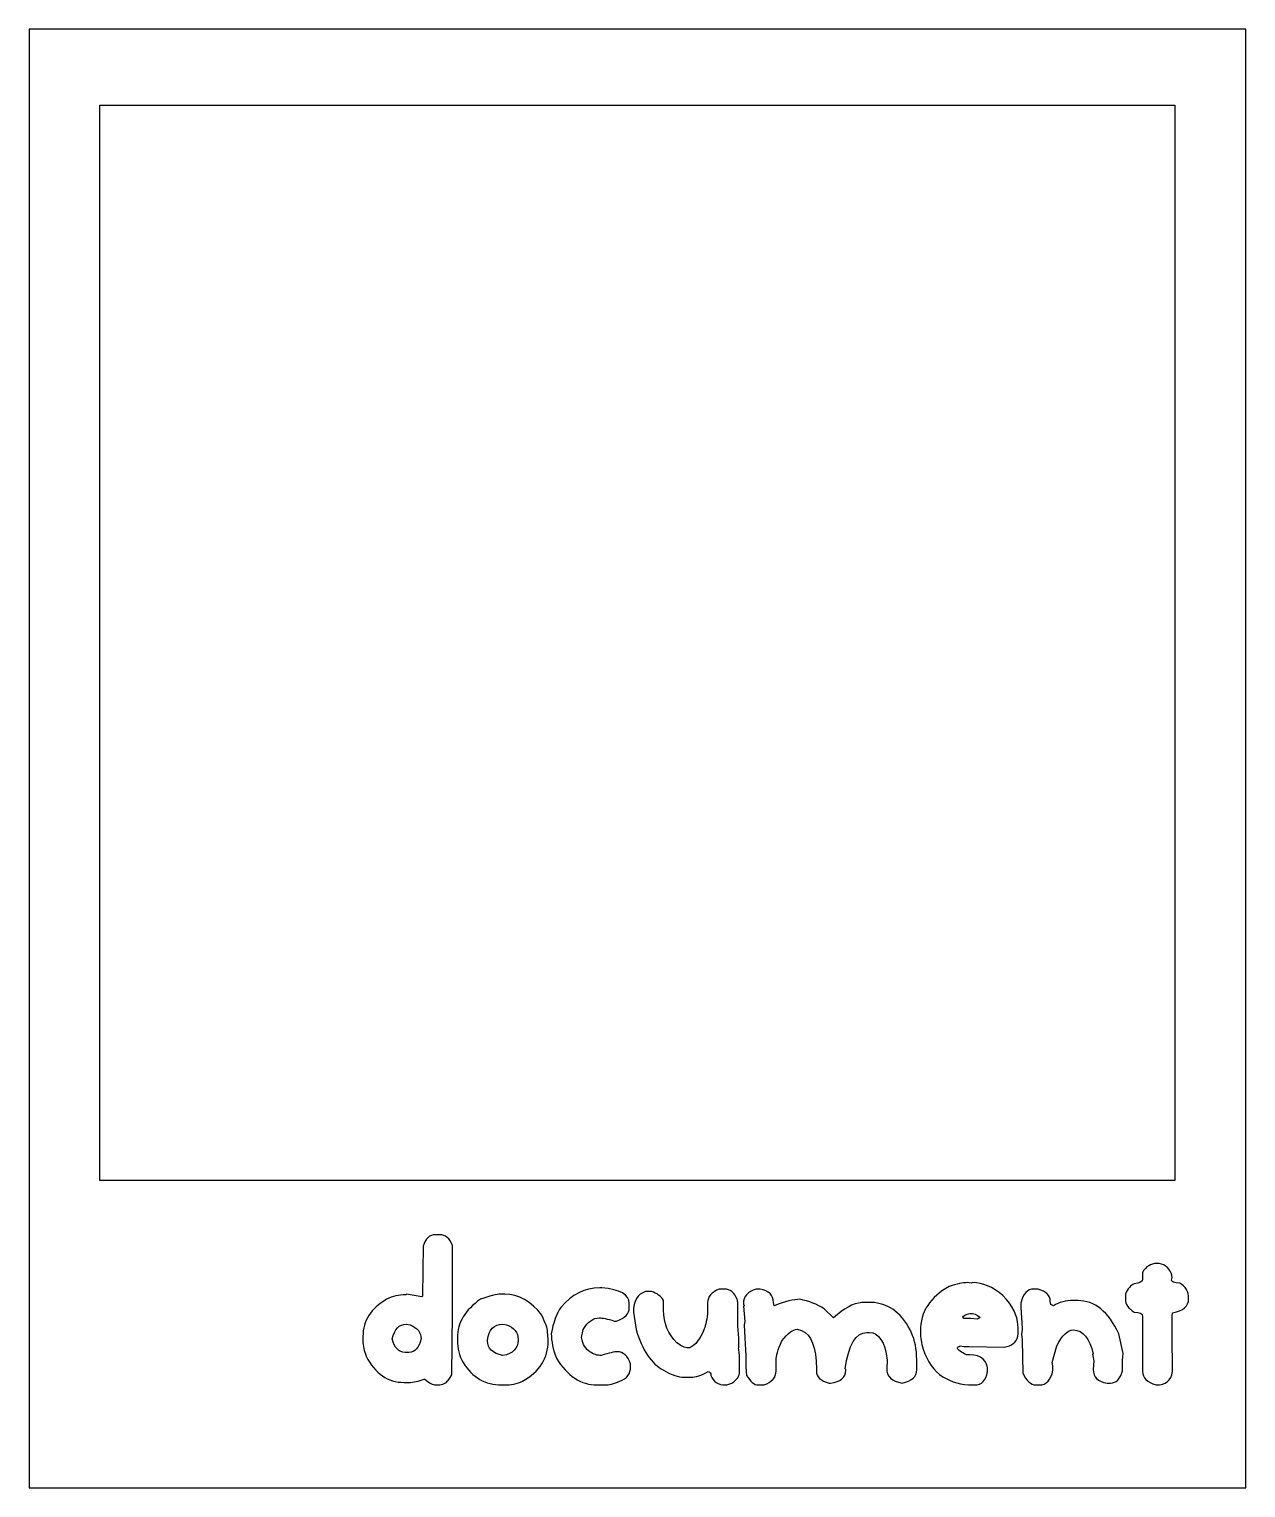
# Model space of a CAD drawing. Header units: centimetres. Extents: x -6.3 to 7.8, y -8 to 9.
import ezdxf

# ---------------------------------------------------------------- set-up
doc = ezdxf.new("R2010")
doc.units = ezdxf.units.CM
doc.header["$MEASUREMENT"] = 0
doc.layers.add('Camada 1', color=7, linetype='Continuous')

msp = doc.modelspace()

# ---------------------------------------------------------------- linework, layer by layer
at = {"layer": 'Camada 1'}
for points in [[(7.81831, -8.00632), (7.81831, -8.00632), (-6.34095, -8.00632), (-6.34095, -8.00632), (-6.34095, -8.00632), (-6.34095, -8.00632), (-6.34095, 8.96543), (-6.34095, 8.96543), (-6.34095, 8.96543), (-6.34095, 8.96543), (7.81831, 8.96543), (7.81831, 8.96543), (7.81831, 8.96543), (7.81831, 8.96543), (7.81831, -8.00632), (7.81831, -8.00632)], [(-5.51667, -4.43013), (-5.51667, -4.43013), (6.99392, -4.43013), (6.99392, -4.43013), (6.99392, -4.43013), (6.99392, -4.43013), (6.99392, 8.08043), (6.99392, 8.08043), (6.99392, 8.08043), (6.99392, 8.08043), (-5.51667, 8.08043), (-5.51667, 8.08043), (-5.51667, 8.08043), (-5.51667, 8.08043), (-5.51667, -4.43013), (-5.51667, -4.43013)]]:
    msp.add_open_spline(points, degree=3, knots=[0, 0, 0, 0, 0.2, 0.2, 0.2, 0.2, 0.4, 0.4, 0.4, 0.4, 0.6, 0.6, 0.6, 0.6, 1, 1, 1, 1], dxfattribs=at)
at = {"layer": 'Camada 1', "color": 7}
for points, knots in [([(-1.616, -5.06087), (-1.616, -5.06087), (-1.5639, -5.06087), (-1.5639, -5.06087), (-1.5639, -5.06087), (-1.49569, -5.06087), (-1.44608, -5.10304), (-1.41507, -5.18737), (-1.41507, -5.18737), (-1.41507, -5.18737), (-1.41507, -5.96871), (-1.41507, -5.96871), (-1.41507, -5.96871), (-1.41507, -5.96871), (-1.4225, -6.69052), (-1.4225, -6.69052), (-1.4225, -6.69052), (-1.44981, -6.74013), (-1.46716, -6.76495), (-1.4746, -6.76495), (-1.4746, -6.76495), (-1.49817, -6.79472), (-1.54284, -6.80961), (-1.60856, -6.80961), (-1.60856, -6.80961), (-1.6433, -6.80961), (-1.68545, -6.78728), (-1.73506, -6.74264), (-1.73506, -6.74264), (-1.73506, -6.74264), (-1.74249, -6.74264), (-1.74249, -6.74264), (-1.74249, -6.74264), (-1.81073, -6.76746), (-1.87026, -6.77984), (-1.92108, -6.77984), (-1.92108, -6.77984), (-1.92108, -6.77984), (-1.98062, -6.77984), (-1.98062, -6.77984), (-1.98062, -6.77984), (-2.16665, -6.77984), (-2.31302, -6.67813), (-2.41967, -6.47475), (-2.41967, -6.47475), (-2.44449, -6.41398), (-2.45687, -6.35444), (-2.45687, -6.29616), (-2.45687, -6.29616), (-2.45687, -6.29616), (-2.45687, -6.24406), (-2.45687, -6.24406), (-2.45687, -6.24406), (-2.45687, -6.06298), (-2.36511, -5.91913), (-2.18154, -5.81245), (-2.18154, -5.81245), (-2.11333, -5.77771), (-2.0389, -5.76035), (-1.95828, -5.76035), (-1.95828, -5.76035), (-1.95828, -5.76035), (-1.95085, -5.75292), (-1.95085, -5.75292), (-1.95085, -5.75292), (-1.95085, -5.75292), (-1.77226, -5.78269), (-1.77226, -5.78269), (-1.77226, -5.78269), (-1.77226, -5.78269), (-1.76483, -5.77526), (-1.76483, -5.77526), (-1.76483, -5.77526), (-1.76483, -5.77526), (-1.76483, -5.76783), (-1.76483, -5.76783), (-1.76483, -5.76783), (-1.76483, -5.76783), (-1.7574, -5.19485), (-1.7574, -5.19485), (-1.7574, -5.19485), (-1.72638, -5.10553), (-1.67926, -5.06087), (-1.616, -5.06087)], [0, 0, 0, 0, 0.04545455, 0.04545455, 0.04545455, 0.04545455, 0.09090909, 0.09090909, 0.09090909, 0.09090909, 0.13636364, 0.13636364, 0.13636364, 0.13636364, 0.18181818, 0.18181818, 0.18181818, 0.18181818, 0.22727273, 0.22727273, 0.22727273, 0.22727273, 0.27272727, 0.27272727, 0.27272727, 0.27272727, 0.31818182, 0.31818182, 0.31818182, 0.31818182, 0.36363636, 0.36363636, 0.36363636, 0.36363636, 0.40909091, 0.40909091, 0.40909091, 0.40909091, 0.45454545, 0.45454545, 0.45454545, 0.45454545, 0.5, 0.5, 0.5, 0.5, 0.54545455, 0.54545455, 0.54545455, 0.54545455, 0.59090909, 0.59090909, 0.59090909, 0.59090909, 0.63636364, 0.63636364, 0.63636364, 0.63636364, 0.68181818, 0.68181818, 0.68181818, 0.68181818, 0.72727273, 0.72727273, 0.72727273, 0.72727273, 0.77272727, 0.77272727, 0.77272727, 0.77272727, 0.81818182, 0.81818182, 0.81818182, 0.81818182, 0.86363636, 0.86363636, 0.86363636, 0.86363636, 0.90909091, 0.90909091, 0.90909091, 0.90909091, 1, 1, 1, 1]), ([(6.78069, -5.39575), (6.86255, -5.39575), (6.9196, -5.43544), (6.95185, -5.51481), (6.95185, -5.51481), (6.95185, -5.51481), (6.95928, -5.55947), (6.95928, -5.55947), (6.95928, -5.55947), (6.95928, -5.55947), (6.95185, -5.58924), (6.95185, -5.58924), (6.95185, -5.58924), (6.95185, -5.61033), (6.98408, -5.62274), (7.04858, -5.62644), (7.04858, -5.62644), (7.11801, -5.6624), (7.15277, -5.72193), (7.15277, -5.80503), (7.15277, -5.80503), (7.15277, -5.89308), (7.09075, -5.94767), (6.96674, -5.96875), (6.96674, -5.96875), (6.96674, -5.96875), (6.95931, -6.00595), (6.95931, -6.00595), (6.95931, -6.00595), (6.95931, -6.00595), (6.95931, -6.22174), (6.95931, -6.22174), (6.95931, -6.22174), (6.95931, -6.22174), (6.96674, -6.65335), (6.96674, -6.65335), (6.96674, -6.65335), (6.94938, -6.75754), (6.88488, -6.80961), (6.77325, -6.80961), (6.77325, -6.80961), (6.66906, -6.7786), (6.61699, -6.7265), (6.61699, -6.65335), (6.61699, -6.65335), (6.61699, -6.65335), (6.61699, -6.01338), (6.61699, -6.01338), (6.61699, -6.01338), (6.61699, -5.97864), (6.58474, -5.96128), (6.52026, -5.96128), (6.52026, -5.96128), (6.45081, -5.91911), (6.41607, -5.8695), (6.41607, -5.81245), (6.41607, -5.81245), (6.41607, -5.81245), (6.41607, -5.75292), (6.41607, -5.75292), (6.41607, -5.75292), (6.44335, -5.68841), (6.47806, -5.64873), (6.52026, -5.63386), (6.52026, -5.63386), (6.58477, -5.62518), (6.61699, -5.60782), (6.61699, -5.58176), (6.61699, -5.58176), (6.61699, -5.58176), (6.61699, -5.4999), (6.61699, -5.4999), (6.61699, -5.4999), (6.65665, -5.43047), (6.71124, -5.39575), (6.78069, -5.39575)], [0, 0, 0, 0, 0.05, 0.05, 0.05, 0.05, 0.1, 0.1, 0.1, 0.1, 0.15, 0.15, 0.15, 0.15, 0.2, 0.2, 0.2, 0.2, 0.25, 0.25, 0.25, 0.25, 0.3, 0.3, 0.3, 0.3, 0.35, 0.35, 0.35, 0.35, 0.4, 0.4, 0.4, 0.4, 0.45, 0.45, 0.45, 0.45, 0.5, 0.5, 0.5, 0.5, 0.55, 0.55, 0.55, 0.55, 0.6, 0.6, 0.6, 0.6, 0.65, 0.65, 0.65, 0.65, 0.7, 0.7, 0.7, 0.7, 0.75, 0.75, 0.75, 0.75, 0.8, 0.8, 0.8, 0.8, 0.85, 0.85, 0.85, 0.85, 0.9, 0.9, 0.9, 0.9, 1, 1, 1, 1]), ([(-0.8514, -5.75294), (-0.8514, -5.75294), (-0.80674, -5.75294), (-0.80674, -5.75294), (-0.80674, -5.75294), (-0.64302, -5.75294), (-0.49916, -5.8348), (-0.37513, -5.9985), (-0.37513, -5.9985), (-0.33047, -6.09153), (-0.30816, -6.15352), (-0.30816, -6.18453), (-0.30816, -6.18453), (-0.30816, -6.18453), (-0.30073, -6.28126), (-0.30073, -6.28126), (-0.30073, -6.28126), (-0.30073, -6.28126), (-0.30073, -6.29616), (-0.30073, -6.29616), (-0.30073, -6.29616), (-0.30073, -6.49833), (-0.39995, -6.65459), (-0.59839, -6.76498), (-0.59839, -6.76498), (-0.66041, -6.79475), (-0.73235, -6.80964), (-0.81418, -6.80964), (-0.81418, -6.80964), (-0.81418, -6.80964), (-0.84394, -6.80963), (-0.84394, -6.80963), (-0.84394, -6.80963), (-1.03246, -6.80963), (-1.18128, -6.72282), (-1.29042, -6.54917), (-1.29042, -6.54917), (-1.33508, -6.46979), (-1.35739, -6.38299), (-1.35739, -6.28871), (-1.35739, -6.28871), (-1.35739, -6.28871), (-1.35739, -6.25894), (-1.35739, -6.25894), (-1.35739, -6.25894), (-1.35739, -6.08654), (-1.26809, -5.93771), (-1.0895, -5.81246), (-1.0895, -5.81246), (-0.98287, -5.77279), (-0.90347, -5.75294), (-0.8514, -5.75294)], [0, 0, 0, 0, 0.07142857, 0.07142857, 0.07142857, 0.07142857, 0.14285714, 0.14285714, 0.14285714, 0.14285714, 0.21428571, 0.21428571, 0.21428571, 0.21428571, 0.28571429, 0.28571429, 0.28571429, 0.28571429, 0.35714286, 0.35714286, 0.35714286, 0.35714286, 0.42857143, 0.42857143, 0.42857143, 0.42857143, 0.5, 0.5, 0.5, 0.5, 0.57142857, 0.57142857, 0.57142857, 0.57142857, 0.64285714, 0.64285714, 0.64285714, 0.64285714, 0.71428571, 0.71428571, 0.71428571, 0.71428571, 0.78571429, 0.78571429, 0.78571429, 0.78571429, 0.85714286, 0.85714286, 0.85714286, 0.85714286, 1, 1, 1, 1]), ([(0.3011, -5.67851), (0.3011, -5.67851), (0.32343, -5.67851), (0.32343, -5.67851), (0.32343, -5.67851), (0.53676, -5.6996), (0.64342, -5.75913), (0.64342, -5.8571), (0.64342, -5.8571), (0.64342, -5.8571), (0.64342, -5.9092), (0.64342, -5.9092), (0.64342, -5.9092), (0.64342, -5.9799), (0.59378, -6.03199), (0.49459, -6.06546), (0.49459, -6.06546), (0.49459, -6.06546), (0.47225, -6.06547), (0.47225, -6.06547), (0.47225, -6.06547), (0.38541, -6.04065), (0.32588, -6.02827), (0.29366, -6.02827), (0.29366, -6.02827), (0.22296, -6.02827), (0.16094, -6.07293), (0.10763, -6.16223), (0.10763, -6.16223), (0.10763, -6.16223), (0.0853, -6.25896), (0.0853, -6.25896), (0.0853, -6.25896), (0.1039, -6.33834), (0.13613, -6.39292), (0.18203, -6.42268), (0.18203, -6.42268), (0.22791, -6.45245), (0.27257, -6.46734), (0.31599, -6.46734), (0.31599, -6.46734), (0.41026, -6.43757), (0.47225, -6.42268), (0.50202, -6.42268), (0.50202, -6.42268), (0.57272, -6.42268), (0.62481, -6.4698), (0.65828, -6.56407), (0.65828, -6.56407), (0.65828, -6.56407), (0.65828, -6.59384), (0.65828, -6.59384), (0.65828, -6.59384), (0.65828, -6.67941), (0.61608, -6.73648), (0.53178, -6.765), (0.53178, -6.765), (0.46108, -6.79477), (0.40401, -6.80966), (0.36062, -6.80966), (0.36062, -6.80966), (0.36062, -6.80966), (0.27133, -6.80966), (0.27133, -6.80966), (0.27133, -6.80966), (0.07908, -6.80966), (-0.07967, -6.70547), (-0.20492, -6.49711), (-0.20492, -6.49711), (-0.24461, -6.3954), (-0.26445, -6.30116), (-0.26445, -6.21432), (-0.26445, -6.21432), (-0.24212, -6.08036), (-0.20492, -5.97868), (-0.15282, -5.90923), (-0.15282, -5.90923), (-0.02757, -5.7554), (0.12375, -5.67851), (0.3011, -5.67851)], [0, 0, 0, 0, 0.04761905, 0.04761905, 0.04761905, 0.04761905, 0.0952381, 0.0952381, 0.0952381, 0.0952381, 0.14285714, 0.14285714, 0.14285714, 0.14285714, 0.19047619, 0.19047619, 0.19047619, 0.19047619, 0.23809524, 0.23809524, 0.23809524, 0.23809524, 0.28571429, 0.28571429, 0.28571429, 0.28571429, 0.33333333, 0.33333333, 0.33333333, 0.33333333, 0.38095238, 0.38095238, 0.38095238, 0.38095238, 0.42857143, 0.42857143, 0.42857143, 0.42857143, 0.47619048, 0.47619048, 0.47619048, 0.47619048, 0.52380952, 0.52380952, 0.52380952, 0.52380952, 0.57142857, 0.57142857, 0.57142857, 0.57142857, 0.61904762, 0.61904762, 0.61904762, 0.61904762, 0.66666667, 0.66666667, 0.66666667, 0.66666667, 0.71428571, 0.71428571, 0.71428571, 0.71428571, 0.76190476, 0.76190476, 0.76190476, 0.76190476, 0.80952381, 0.80952381, 0.80952381, 0.80952381, 0.85714286, 0.85714286, 0.85714286, 0.85714286, 0.9047619, 0.9047619, 0.9047619, 0.9047619, 1, 1, 1, 1]), ([(1.74845, -5.69341), (1.81666, -5.69341), (1.86624, -5.7331), (1.89728, -5.81247), (1.89728, -5.81247), (1.89728, -5.81247), (1.90471, -5.84967), (1.90471, -5.84967), (1.90471, -5.84967), (1.90471, -5.84967), (1.90471, -6.125), (1.90471, -6.125), (1.90471, -6.125), (1.90471, -6.125), (1.91961, -6.26639), (1.91961, -6.26639), (1.91961, -6.26639), (1.91961, -6.26639), (1.91961, -6.37058), (1.91961, -6.37058), (1.91961, -6.37058), (1.91961, -6.37058), (1.91218, -6.37801), (1.91218, -6.37801), (1.91218, -6.37801), (1.92208, -6.40283), (1.92708, -6.44746), (1.92708, -6.51197), (1.92708, -6.51197), (1.92708, -6.51197), (1.92708, -6.65336), (1.92708, -6.65336), (1.92708, -6.65336), (1.92708, -6.70546), (1.89731, -6.75009), (1.83778, -6.78732), (1.83778, -6.78732), (1.83778, -6.78732), (1.77825, -6.80965), (1.77825, -6.80965), (1.77825, -6.80965), (1.77825, -6.80965), (1.76334, -6.80966), (1.76334, -6.80966), (1.76334, -6.80966), (1.67529, -6.80966), (1.61824, -6.77246), (1.59218, -6.69803), (1.59218, -6.69803), (1.59218, -6.67321), (1.58226, -6.65834), (1.56241, -6.65337), (1.56241, -6.65337), (1.48055, -6.69803), (1.41358, -6.72034), (1.36149, -6.72034), (1.36149, -6.72034), (1.36149, -6.72034), (1.27963, -6.72034), (1.27963, -6.72034), (1.27963, -6.72034), (1.21512, -6.72034), (1.13575, -6.69306), (1.0415, -6.63848), (1.0415, -6.63848), (0.90011, -6.56284), (0.79345, -6.40409), (0.72151, -6.16223), (0.72151, -6.16223), (0.72151, -6.16223), (0.69174, -5.96131), (0.69174, -5.96131), (0.69174, -5.96131), (0.69174, -5.83233), (0.73884, -5.75295), (0.83313, -5.72318), (0.83313, -5.72318), (0.83313, -5.72318), (0.90011, -5.72318), (0.90011, -5.72318), (0.90011, -5.72318), (0.96581, -5.74178), (1.01298, -5.77652), (1.0415, -5.82737), (1.0415, -5.82737), (1.0415, -5.82737), (1.0415, -5.939), (1.0415, -5.939), (1.0415, -5.939), (1.0415, -6.09032), (1.0936, -6.21681), (1.19776, -6.31852), (1.19776, -6.31852), (1.24737, -6.35821), (1.28952, -6.37805), (1.32426, -6.37805), (1.32426, -6.37805), (1.32426, -6.37805), (1.3466, -6.37805), (1.3466, -6.37805), (1.3466, -6.37805), (1.41357, -6.34455), (1.46812, -6.2751), (1.51032, -6.16969), (1.51032, -6.16969), (1.52643, -6.13868), (1.54133, -6.0742), (1.55498, -5.9762), (1.55498, -5.9762), (1.55498, -5.9762), (1.55498, -5.8497), (1.55498, -5.8497), (1.55498, -5.8497), (1.55498, -5.78273), (1.59964, -5.73064), (1.68894, -5.69344), (1.68894, -5.69344), (1.68894, -5.69344), (1.74845, -5.69344), (1.74845, -5.69344), (1.74845, -5.69344), (1.74845, -5.69344), (1.74845, -5.69341), (1.74845, -5.69341)], [0, 0, 0, 0, 0.03125, 0.03125, 0.03125, 0.03125, 0.0625, 0.0625, 0.0625, 0.0625, 0.09375, 0.09375, 0.09375, 0.09375, 0.125, 0.125, 0.125, 0.125, 0.15625, 0.15625, 0.15625, 0.15625, 0.1875, 0.1875, 0.1875, 0.1875, 0.21875, 0.21875, 0.21875, 0.21875, 0.25, 0.25, 0.25, 0.25, 0.28125, 0.28125, 0.28125, 0.28125, 0.3125, 0.3125, 0.3125, 0.3125, 0.34375, 0.34375, 0.34375, 0.34375, 0.375, 0.375, 0.375, 0.375, 0.40625, 0.40625, 0.40625, 0.40625, 0.4375, 0.4375, 0.4375, 0.4375, 0.46875, 0.46875, 0.46875, 0.46875, 0.5, 0.5, 0.5, 0.5, 0.53125, 0.53125, 0.53125, 0.53125, 0.5625, 0.5625, 0.5625, 0.5625, 0.59375, 0.59375, 0.59375, 0.59375, 0.625, 0.625, 0.625, 0.625, 0.65625, 0.65625, 0.65625, 0.65625, 0.6875, 0.6875, 0.6875, 0.6875, 0.71875, 0.71875, 0.71875, 0.71875, 0.75, 0.75, 0.75, 0.75, 0.78125, 0.78125, 0.78125, 0.78125, 0.8125, 0.8125, 0.8125, 0.8125, 0.84375, 0.84375, 0.84375, 0.84375, 0.875, 0.875, 0.875, 0.875, 0.90625, 0.90625, 0.90625, 0.90625, 0.9375, 0.9375, 0.9375, 0.9375, 1, 1, 1, 1]), ([(2.12053, -5.69341), (2.12053, -5.69341), (2.16519, -5.69341), (2.16519, -5.69341), (2.16519, -5.69341), (2.26938, -5.71201), (2.32145, -5.76411), (2.32145, -5.84967), (2.32145, -5.84967), (2.32145, -5.84967), (2.32888, -5.88687), (2.32888, -5.88687), (2.32888, -5.88687), (2.45911, -5.83726), (2.5583, -5.81244), (2.62654, -5.81244), (2.62654, -5.81244), (2.73817, -5.83353), (2.83241, -5.87073), (2.90933, -5.92407), (2.90933, -5.92407), (2.90933, -5.92407), (3.02096, -6.02826), (3.02096, -6.02826), (3.02096, -6.02826), (3.13754, -5.92036), (3.24665, -5.86083), (3.34838, -5.84967), (3.34838, -5.84967), (3.34838, -5.84967), (3.49721, -5.84967), (3.49721, -5.84967), (3.49721, -5.84967), (3.58651, -5.86457), (3.66588, -5.89679), (3.73534, -5.9464), (3.73534, -5.9464), (3.90401, -6.0915), (3.98836, -6.28001), (3.98836, -6.51195), (3.98836, -6.51195), (3.98836, -6.51195), (3.98836, -6.63101), (3.98836, -6.63101), (3.98836, -6.63101), (3.98836, -6.71287), (3.93129, -6.76497), (3.8172, -6.78727), (3.8172, -6.78727), (3.69814, -6.76618), (3.63861, -6.70914), (3.63861, -6.61611), (3.63861, -6.61611), (3.63861, -6.61611), (3.64604, -6.51938), (3.64604, -6.51938), (3.64604, -6.51938), (3.61627, -6.30605), (3.54682, -6.19939), (3.43768, -6.19939), (3.43768, -6.19939), (3.43768, -6.19939), (3.40791, -6.1994), (3.40791, -6.1994), (3.40791, -6.1994), (3.27893, -6.1994), (3.19458, -6.34079), (3.15489, -6.62355), (3.15489, -6.62355), (3.15489, -6.62355), (3.16232, -6.63098), (3.16232, -6.63098), (3.16232, -6.63098), (3.16232, -6.63098), (3.16232, -6.63841), (3.16232, -6.63841), (3.16232, -6.63841), (3.16232, -6.72276), (3.10279, -6.77237), (2.98373, -6.78724), (2.98373, -6.78724), (2.98373, -6.78724), (2.96884, -6.78725), (2.96884, -6.78725), (2.96884, -6.78725), (2.86962, -6.76368), (2.82001, -6.71655), (2.82001, -6.64586), (2.82001, -6.64586), (2.82001, -6.64586), (2.82001, -6.62353), (2.82001, -6.62353), (2.82001, -6.62353), (2.82001, -6.36929), (2.76294, -6.22046), (2.64885, -6.17705), (2.64885, -6.17705), (2.64885, -6.17705), (2.59675, -6.16215), (2.59675, -6.16215), (2.59675, -6.16215), (2.54838, -6.16215), (2.48885, -6.20681), (2.41816, -6.29611), (2.41816, -6.29611), (2.3735, -6.4003), (2.35119, -6.4747), (2.35119, -6.51937), (2.35119, -6.51937), (2.35119, -6.51937), (2.35119, -6.64587), (2.35119, -6.64587), (2.35119, -6.64587), (2.35119, -6.7203), (2.30407, -6.77485), (2.2098, -6.80959), (2.2098, -6.80959), (2.2098, -6.80959), (2.14283, -6.80958), (2.14283, -6.80958), (2.14283, -6.80958), (2.09692, -6.80958), (2.05226, -6.77238), (2.00887, -6.69795), (2.00887, -6.69795), (2.00887, -6.69795), (2.00144, -6.65329), (2.00144, -6.65329), (2.00144, -6.65329), (2.00144, -6.49703), (1.99401, -6.31595), (1.97911, -6.11007), (1.97911, -6.11007), (1.97911, -6.11007), (1.98654, -6.07287), (1.98654, -6.07287), (1.98654, -6.07287), (1.98654, -6.07287), (1.97164, -5.89428), (1.97164, -5.89428), (1.97164, -5.89428), (1.97164, -5.89428), (1.97907, -5.88685), (1.97907, -5.88685), (1.97907, -5.88685), (1.97907, -5.88685), (1.97907, -5.87942), (1.97907, -5.87942), (1.97907, -5.87942), (1.97907, -5.87942), (1.97164, -5.87199), (1.97164, -5.87199), (1.97164, -5.87199), (1.97164, -5.87199), (1.97164, -5.86456), (1.97164, -5.86456), (1.97164, -5.86456), (1.9717, -5.78146), (2.02131, -5.72439), (2.12053, -5.69341)], [0, 0, 0, 0, 0.02439024, 0.02439024, 0.02439024, 0.02439024, 0.04878049, 0.04878049, 0.04878049, 0.04878049, 0.07317073, 0.07317073, 0.07317073, 0.07317073, 0.09756098, 0.09756098, 0.09756098, 0.09756098, 0.12195122, 0.12195122, 0.12195122, 0.12195122, 0.14634146, 0.14634146, 0.14634146, 0.14634146, 0.17073171, 0.17073171, 0.17073171, 0.17073171, 0.19512195, 0.19512195, 0.19512195, 0.19512195, 0.2195122, 0.2195122, 0.2195122, 0.2195122, 0.24390244, 0.24390244, 0.24390244, 0.24390244, 0.26829268, 0.26829268, 0.26829268, 0.26829268, 0.29268293, 0.29268293, 0.29268293, 0.29268293, 0.31707317, 0.31707317, 0.31707317, 0.31707317, 0.34146341, 0.34146341, 0.34146341, 0.34146341, 0.36585366, 0.36585366, 0.36585366, 0.36585366, 0.3902439, 0.3902439, 0.3902439, 0.3902439, 0.41463415, 0.41463415, 0.41463415, 0.41463415, 0.43902439, 0.43902439, 0.43902439, 0.43902439, 0.46341463, 0.46341463, 0.46341463, 0.46341463, 0.48780488, 0.48780488, 0.48780488, 0.48780488, 0.51219512, 0.51219512, 0.51219512, 0.51219512, 0.53658537, 0.53658537, 0.53658537, 0.53658537, 0.56097561, 0.56097561, 0.56097561, 0.56097561, 0.58536585, 0.58536585, 0.58536585, 0.58536585, 0.6097561, 0.6097561, 0.6097561, 0.6097561, 0.63414634, 0.63414634, 0.63414634, 0.63414634, 0.65853659, 0.65853659, 0.65853659, 0.65853659, 0.68292683, 0.68292683, 0.68292683, 0.68292683, 0.70731707, 0.70731707, 0.70731707, 0.70731707, 0.73170732, 0.73170732, 0.73170732, 0.73170732, 0.75609756, 0.75609756, 0.75609756, 0.75609756, 0.7804878, 0.7804878, 0.7804878, 0.7804878, 0.80487805, 0.80487805, 0.80487805, 0.80487805, 0.82926829, 0.82926829, 0.82926829, 0.82926829, 0.85365854, 0.85365854, 0.85365854, 0.85365854, 0.87804878, 0.87804878, 0.87804878, 0.87804878, 0.90243902, 0.90243902, 0.90243902, 0.90243902, 0.92682927, 0.92682927, 0.92682927, 0.92682927, 0.95121951, 0.95121951, 0.95121951, 0.95121951, 1, 1, 1, 1]), ([(4.57525, -5.61898), (4.57525, -5.61898), (4.61991, -5.62641), (4.61991, -5.62641), (4.61991, -5.62641), (4.61991, -5.62641), (4.64224, -5.61898), (4.64224, -5.61898), (4.64224, -5.61898), (4.75387, -5.61898), (4.87044, -5.66859), (4.99199, -5.76781), (4.99199, -5.76781), (5.10608, -5.8906), (5.16315, -6.00469), (5.16315, -6.11013), (5.16315, -6.11013), (5.16315, -6.11013), (5.17058, -6.1399), (5.17058, -6.1399), (5.17058, -6.1399), (5.17058, -6.1399), (5.17058, -6.18456), (5.17058, -6.18456), (5.17058, -6.18456), (5.17058, -6.27013), (5.13584, -6.3272), (5.06639, -6.35572), (5.06639, -6.35572), (5.06639, -6.35572), (5.00686, -6.37062), (5.00686, -6.37062), (5.00686, -6.37062), (5.00686, -6.37062), (4.59758, -6.36319), (4.59758, -6.36319), (4.59758, -6.36319), (4.59758, -6.36319), (4.53805, -6.36318), (4.53805, -6.36318), (4.53805, -6.36318), (4.53805, -6.36318), (4.49339, -6.35575), (4.49339, -6.35575), (4.49339, -6.35575), (4.47352, -6.36318), (4.46362, -6.37065), (4.46362, -6.37808), (4.46362, -6.37808), (4.46362, -6.37808), (4.46362, -6.38551), (4.46362, -6.38551), (4.46362, -6.38551), (4.46978, -6.40287), (4.50455, -6.42768), (4.56781, -6.45994), (4.56781, -6.45994), (4.56781, -6.45994), (4.60502, -6.45993), (4.60502, -6.45993), (4.60502, -6.45993), (4.74393, -6.45993), (4.81338, -6.52444), (4.81338, -6.65342), (4.81338, -6.65342), (4.79351, -6.75761), (4.74393, -6.80968), (4.66455, -6.80968), (4.66455, -6.80968), (4.66455, -6.80968), (4.64222, -6.80969), (4.64222, -6.80969), (4.64222, -6.80969), (4.50702, -6.80969), (4.39044, -6.77744), (4.29247, -6.71296), (4.29247, -6.71296), (4.18952, -6.64599), (4.11261, -6.53931), (4.06178, -6.39297), (4.06178, -6.39297), (4.04191, -6.31733), (4.03201, -6.25531), (4.03201, -6.20694), (4.03201, -6.20694), (4.03201, -6.20694), (4.03201, -6.18461), (4.03201, -6.18461), (4.03201, -6.18461), (4.03201, -5.95765), (4.14364, -5.784), (4.36687, -5.6637), (4.36687, -5.6637), (4.45492, -5.63388), (4.5244, -5.61898), (4.57525, -5.61898)], [0, 0, 0, 0, 0.04, 0.04, 0.04, 0.04, 0.08, 0.08, 0.08, 0.08, 0.12, 0.12, 0.12, 0.12, 0.16, 0.16, 0.16, 0.16, 0.2, 0.2, 0.2, 0.2, 0.24, 0.24, 0.24, 0.24, 0.28, 0.28, 0.28, 0.28, 0.32, 0.32, 0.32, 0.32, 0.36, 0.36, 0.36, 0.36, 0.4, 0.4, 0.4, 0.4, 0.44, 0.44, 0.44, 0.44, 0.48, 0.48, 0.48, 0.48, 0.52, 0.52, 0.52, 0.52, 0.56, 0.56, 0.56, 0.56, 0.6, 0.6, 0.6, 0.6, 0.64, 0.64, 0.64, 0.64, 0.68, 0.68, 0.68, 0.68, 0.72, 0.72, 0.72, 0.72, 0.76, 0.76, 0.76, 0.76, 0.8, 0.8, 0.8, 0.8, 0.84, 0.84, 0.84, 0.84, 0.88, 0.88, 0.88, 0.88, 0.92, 0.92, 0.92, 0.92, 1, 1, 1, 1]), ([(5.34916, -5.69341), (5.34916, -5.69341), (5.40126, -5.69341), (5.40126, -5.69341), (5.40126, -5.69341), (5.49553, -5.72069), (5.54265, -5.76784), (5.54265, -5.8348), (5.54265, -5.8348), (5.54265, -5.8348), (5.55008, -5.872), (5.55008, -5.872), (5.55008, -5.872), (5.55008, -5.872), (5.57985, -5.8869), (5.57985, -5.8869), (5.57985, -5.8869), (5.64555, -5.84721), (5.72249, -5.82737), (5.81054, -5.82737), (5.81054, -5.82737), (5.81054, -5.82737), (5.86264, -5.82737), (5.86264, -5.82737), (5.86264, -5.82737), (6.05983, -5.82737), (6.21856, -5.95635), (6.33889, -6.21432), (6.33889, -6.21432), (6.33889, -6.21432), (6.39099, -6.44501), (6.39099, -6.44501), (6.39099, -6.44501), (6.39099, -6.44501), (6.38356, -6.51944), (6.38356, -6.51944), (6.38356, -6.51944), (6.38356, -6.51944), (6.38356, -6.64594), (6.38356, -6.64594), (6.38356, -6.64594), (6.35752, -6.74021), (6.31038, -6.78733), (6.24217, -6.78733), (6.24217, -6.78733), (6.24217, -6.78733), (6.20496, -6.78733), (6.20496, -6.78733), (6.20496, -6.78733), (6.09579, -6.77122), (6.04124, -6.71912), (6.04124, -6.63107), (6.04124, -6.63107), (6.04124, -6.63107), (6.04867, -6.52688), (6.04867, -6.52688), (6.04867, -6.52688), (6.04867, -6.52688), (6.03377, -6.45245), (6.03377, -6.45245), (6.03377, -6.45245), (6.03377, -6.45245), (6.0412, -6.45245), (6.0412, -6.45245), (6.0412, -6.45245), (6.00027, -6.26393), (5.92338, -6.16966), (5.81051, -6.16966), (5.81051, -6.16966), (5.74725, -6.16966), (5.68274, -6.23168), (5.61702, -6.35569), (5.61702, -6.35569), (5.61702, -6.35569), (5.56492, -6.54918), (5.56492, -6.54918), (5.56492, -6.54918), (5.56492, -6.54918), (5.57235, -6.58638), (5.57235, -6.58638), (5.57235, -6.58638), (5.57235, -6.58638), (5.57235, -6.63848), (5.57235, -6.63848), (5.57235, -6.63848), (5.55002, -6.75259), (5.49792, -6.80964), (5.41609, -6.80964), (5.41609, -6.80964), (5.41609, -6.80964), (5.37144, -6.80963), (5.37144, -6.80963), (5.37144, -6.80963), (5.31437, -6.80963), (5.26479, -6.76251), (5.22261, -6.66824), (5.22261, -6.66824), (5.22261, -6.66824), (5.21518, -6.28872), (5.21518, -6.28872), (5.21518, -6.28872), (5.21518, -6.28872), (5.21518, -6.28129), (5.21518, -6.28129), (5.21518, -6.28129), (5.21518, -6.28129), (5.20775, -6.22176), (5.20775, -6.22176), (5.20775, -6.22176), (5.20775, -6.22176), (5.21518, -6.16223), (5.21518, -6.16223), (5.21518, -6.16223), (5.21518, -6.16223), (5.21518, -6.14733), (5.21518, -6.14733), (5.21518, -6.14733), (5.21518, -6.14733), (5.20028, -5.9092), (5.20028, -5.9092), (5.20028, -5.9092), (5.20028, -5.9092), (5.20028, -5.8571), (5.20028, -5.8571), (5.20028, -5.8571), (5.2251, -5.74797), (5.27473, -5.69341), (5.34916, -5.69341)], [0, 0, 0, 0, 0.03030303, 0.03030303, 0.03030303, 0.03030303, 0.06060606, 0.06060606, 0.06060606, 0.06060606, 0.09090909, 0.09090909, 0.09090909, 0.09090909, 0.12121212, 0.12121212, 0.12121212, 0.12121212, 0.15151515, 0.15151515, 0.15151515, 0.15151515, 0.18181818, 0.18181818, 0.18181818, 0.18181818, 0.21212121, 0.21212121, 0.21212121, 0.21212121, 0.24242424, 0.24242424, 0.24242424, 0.24242424, 0.27272727, 0.27272727, 0.27272727, 0.27272727, 0.3030303, 0.3030303, 0.3030303, 0.3030303, 0.33333333, 0.33333333, 0.33333333, 0.33333333, 0.36363636, 0.36363636, 0.36363636, 0.36363636, 0.39393939, 0.39393939, 0.39393939, 0.39393939, 0.42424242, 0.42424242, 0.42424242, 0.42424242, 0.45454545, 0.45454545, 0.45454545, 0.45454545, 0.48484848, 0.48484848, 0.48484848, 0.48484848, 0.51515152, 0.51515152, 0.51515152, 0.51515152, 0.54545455, 0.54545455, 0.54545455, 0.54545455, 0.57575758, 0.57575758, 0.57575758, 0.57575758, 0.60606061, 0.60606061, 0.60606061, 0.60606061, 0.63636364, 0.63636364, 0.63636364, 0.63636364, 0.66666667, 0.66666667, 0.66666667, 0.66666667, 0.6969697, 0.6969697, 0.6969697, 0.6969697, 0.72727273, 0.72727273, 0.72727273, 0.72727273, 0.75757576, 0.75757576, 0.75757576, 0.75757576, 0.78787879, 0.78787879, 0.78787879, 0.78787879, 0.81818182, 0.81818182, 0.81818182, 0.81818182, 0.84848485, 0.84848485, 0.84848485, 0.84848485, 0.87878788, 0.87878788, 0.87878788, 0.87878788, 0.90909091, 0.90909091, 0.90909091, 0.90909091, 0.93939394, 0.93939394, 0.93939394, 0.93939394, 1, 1, 1, 1]), ([(-2.11458, -6.27383), (-2.08979, -6.37802), (-2.04015, -6.43009), (-1.96575, -6.43009), (-1.96575, -6.43009), (-1.96575, -6.43009), (-1.92109, -6.43009), (-1.92109, -6.43009), (-1.92109, -6.43009), (-1.85039, -6.43009), (-1.80327, -6.37799), (-1.7797, -6.27383), (-1.7797, -6.27383), (-1.7797, -6.1994), (-1.82187, -6.14485), (-1.9062, -6.11011), (-1.9062, -6.11011), (-1.9062, -6.11011), (-1.95086, -6.10268), (-1.95086, -6.10268), (-1.95086, -6.10268), (-2.0352, -6.10267), (-2.08978, -6.15974), (-2.11458, -6.27383)], [0, 0, 0, 0, 0.14285714, 0.14285714, 0.14285714, 0.14285714, 0.28571429, 0.28571429, 0.28571429, 0.28571429, 0.42857143, 0.42857143, 0.42857143, 0.42857143, 0.57142857, 0.57142857, 0.57142857, 0.57142857, 0.71428571, 0.71428571, 0.71428571, 0.71428571, 1, 1, 1, 1]), ([(-1.00767, -6.28872), (-1.00767, -6.28872), (-1.00767, -6.29615), (-1.00767, -6.29615), (-1.00767, -6.29615), (-1.00767, -6.38545), (-0.94814, -6.44249), (-0.82908, -6.46731), (-0.82908, -6.46731), (-0.71002, -6.44498), (-0.65049, -6.38545), (-0.65049, -6.28872), (-0.65049, -6.28872), (-0.65049, -6.28872), (-0.65049, -6.28129), (-0.65049, -6.28129), (-0.65049, -6.28129), (-0.65049, -6.19818), (-0.69515, -6.14114), (-0.78445, -6.11013), (-0.78445, -6.11013), (-0.78445, -6.11013), (-0.82911, -6.1027), (-0.82911, -6.1027), (-0.82911, -6.1027), (-0.93202, -6.10267), (-0.99155, -6.16469), (-1.00767, -6.28872)], [0, 0, 0, 0, 0.125, 0.125, 0.125, 0.125, 0.25, 0.25, 0.25, 0.25, 0.375, 0.375, 0.375, 0.375, 0.5, 0.5, 0.5, 0.5, 0.625, 0.625, 0.625, 0.625, 0.75, 0.75, 0.75, 0.75, 1, 1, 1, 1]), ([(4.52316, -6.02083), (4.52316, -6.02083), (4.53806, -6.03573), (4.53806, -6.03573), (4.53806, -6.03573), (4.53806, -6.03573), (4.61248, -6.03573), (4.61248, -6.03573), (4.61248, -6.03573), (4.61248, -6.03573), (4.69434, -6.04316), (4.69434, -6.04316), (4.69434, -6.04316), (4.71418, -6.03573), (4.72411, -6.02826), (4.72411, -6.02083), (4.72411, -6.02083), (4.68937, -5.99106), (4.64968, -5.97617), (4.60505, -5.97617), (4.60505, -5.97617), (4.5579, -5.98858), (4.53059, -6.00345), (4.52316, -6.02083)], [0, 0, 0, 0, 0.14285714, 0.14285714, 0.14285714, 0.14285714, 0.28571429, 0.28571429, 0.28571429, 0.28571429, 0.42857143, 0.42857143, 0.42857143, 0.42857143, 0.57142857, 0.57142857, 0.57142857, 0.57142857, 0.71428571, 0.71428571, 0.71428571, 0.71428571, 1, 1, 1, 1])]:
    msp.add_open_spline(points, degree=3, knots=knots, dxfattribs=at)

doc.saveas('drawing.dxf')
